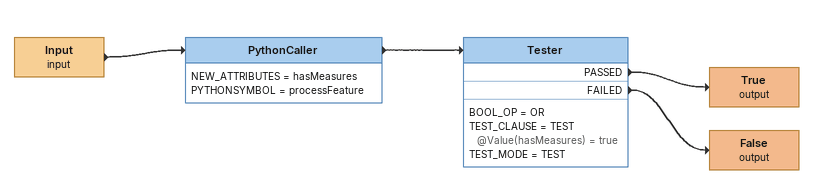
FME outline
Input (input)
    -> PythonCaller
PythonCaller
    NEW_ATTRIBUTES = hasMeasures
    PYTHONSYMBOL = processFeature
    -> Tester
Tester
    BOOL_OP = OR
    TEST_CLAUSE = TEST @Value(hasMeasures) = true
    TEST_MODE = TEST
    PASSED -> True (output)
    FAILED -> False (output)
True (output)
False (output)
